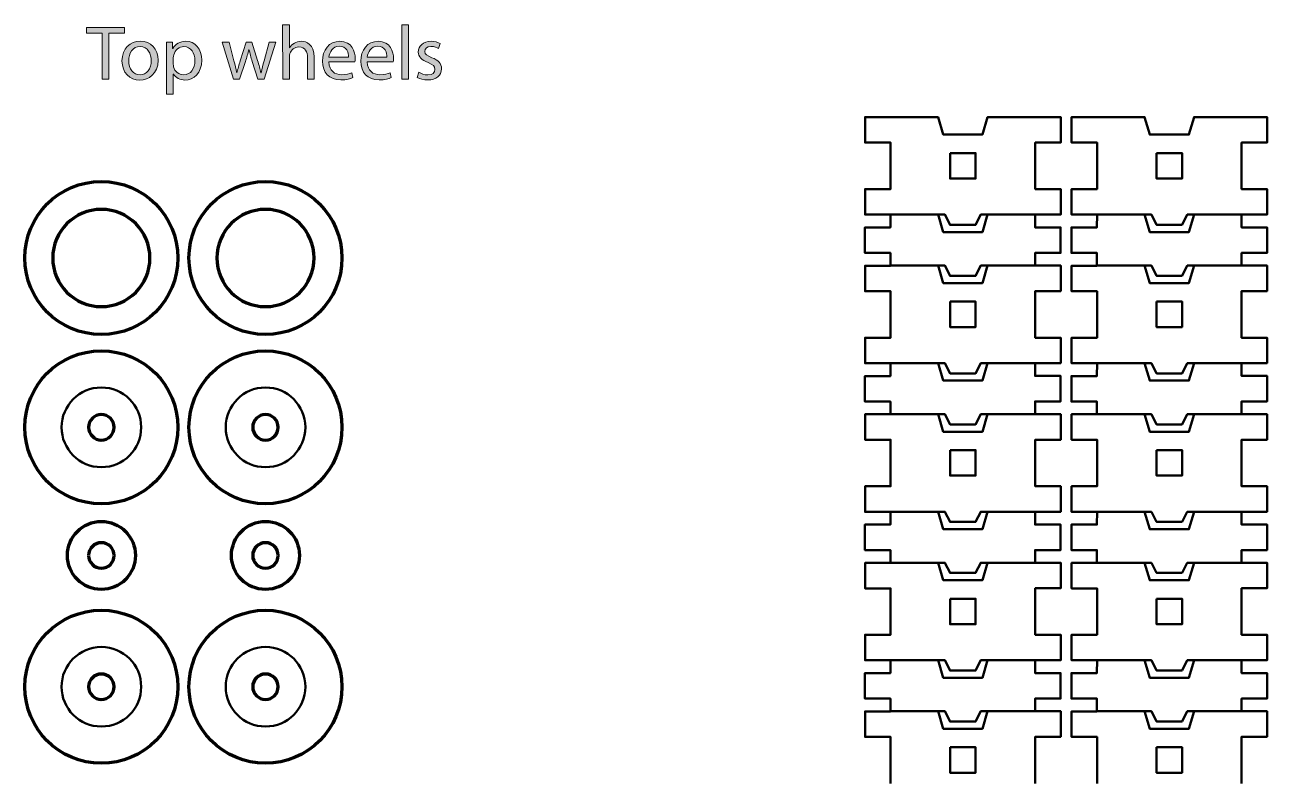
# Model space of a CAD drawing. Header units: inches. Extents: x 589 to 2016, y -1839 to -951.
# Drawn here: x 1006.2 to 1152.3, y -1459.8 to -1371.4 of the extents above; entities that cross this region are included whole.
import ezdxf

# ---------------------------------------------------------------- set-up
doc = ezdxf.new("R2010")
doc.units = ezdxf.units.IN
doc.header["$MEASUREMENT"] = 0
doc.layers.add('Layer 1', color=7, linetype='Continuous')

# ---------------------------------------------------------------- blocks, each defined once
blk = doc.blocks.new('block 79')
at = {"layer": 'Layer 1', "color": 98, "lineweight": 50, "true_color": 0x020302}
for points in [[(1125.04, -1382.27), (1119.45, -1382.27), (1118.85, -1384.32), (1114.24, -1384.32), (1113.63, -1382.27), (1108.04, -1382.27), (1105.04, -1382.27), (1105.04, -1385.27), (1108.04, -1385.27), (1108.04, -1390.74), (1105.04, -1390.74), (1105.04, -1393.74), (1108.04, -1393.74), (1108.03, -1395.25), (1105.03, -1395.25), (1105.03, -1398.25), (1108.03, -1398.25), (1108.03, -1399.75), (1105.04, -1399.75), (1105.04, -1402.75), (1108.04, -1402.75), (1108.04, -1408.22), (1105.04, -1408.22), (1105.04, -1411.22), (1108.04, -1411.22), (1108.03, -1412.73), (1105.03, -1412.73), (1105.03, -1415.73), (1108.03, -1415.73), (1108.03, -1417.23), (1105.04, -1417.23), (1105.04, -1420.23), (1108.04, -1420.23), (1108.04, -1425.7), (1105.04, -1425.7), (1105.04, -1428.71), (1108.04, -1428.71), (1108.03, -1430.21), (1105.03, -1430.21), (1105.03, -1433.21), (1108.03, -1433.21), (1108.03, -1434.71), (1105.04, -1434.71), (1105.04, -1437.71), (1108.04, -1437.71), (1108.04, -1443.18), (1105.04, -1443.18), (1105.04, -1446.18), (1108.04, -1446.18), (1108.03, -1447.69), (1105.03, -1447.69), (1105.03, -1450.69), (1108.03, -1450.69), (1108.03, -1452.19), (1105.04, -1452.19), (1105.04, -1455.19), (1108.04, -1455.19), (1108.04, -1460.66)], [(1125.05, -1460.66), (1125.05, -1455.18), (1128.05, -1455.18), (1128.05, -1452.18), (1125.04, -1452.18), (1125.04, -1450.68), (1128.04, -1450.68), (1128.04, -1447.68), (1125.04, -1447.68), (1125.04, -1446.18), (1128.05, -1446.18), (1128.05, -1443.18), (1125.05, -1443.18), (1125.05, -1437.7), (1128.05, -1437.7), (1128.05, -1434.7), (1125.04, -1434.7), (1125.04, -1433.2), (1128.04, -1433.2), (1128.04, -1430.2), (1125.04, -1430.2), (1125.04, -1428.7), (1128.05, -1428.7), (1128.05, -1425.7), (1125.05, -1425.7), (1125.05, -1420.22), (1128.05, -1420.22), (1128.05, -1417.22), (1125.04, -1417.22), (1125.04, -1415.72), (1128.04, -1415.72), (1128.04, -1412.72), (1125.04, -1412.72), (1125.04, -1411.22), (1128.05, -1411.21), (1128.05, -1408.22), (1125.05, -1408.22), (1125.05, -1402.74), (1128.05, -1402.74), (1128.05, -1399.74), (1125.04, -1399.74), (1125.04, -1398.24), (1128.04, -1398.24), (1128.04, -1395.24), (1125.04, -1395.24), (1125.04, -1393.74), (1128.05, -1393.74), (1128.05, -1390.74), (1125.05, -1390.74), (1125.05, -1385.26), (1128.05, -1385.26), (1128.05, -1385.27), (1128.05, -1385.27), (1128.05, -1382.26), (1125.04, -1382.27)], [(1115.04, -1386.49), (1118.04, -1386.49), (1118.04, -1389.49), (1115.04, -1389.49), (1115.04, -1386.49)], [(1108.04, -1393.74), (1113.63, -1393.74), (1114.24, -1395.8), (1118.85, -1395.8), (1119.45, -1393.74), (1125.04, -1393.74)], [(1113.63, -1393.74), (1114.44, -1393.74), (1115.04, -1394.94), (1118.04, -1394.94), (1118.65, -1393.74), (1119.45, -1393.74)], [(1108.04, -1399.74), (1113.63, -1399.74), (1114.24, -1401.8), (1118.85, -1401.8), (1119.45, -1399.74), (1125.04, -1399.74)], [(1113.63, -1399.74), (1114.44, -1399.74), (1115.04, -1400.94), (1118.04, -1400.94), (1118.65, -1399.74), (1119.45, -1399.74)], [(1115.04, -1403.97), (1118.04, -1403.97), (1118.04, -1406.97), (1115.04, -1406.97), (1115.04, -1403.97)], [(1108.04, -1411.22), (1113.63, -1411.22), (1114.24, -1413.27), (1118.85, -1413.27), (1119.45, -1411.22), (1125.04, -1411.22)], [(1113.63, -1411.22), (1114.44, -1411.22), (1115.04, -1412.42), (1118.04, -1412.42), (1118.65, -1411.22), (1119.45, -1411.22)], [(1108.04, -1417.22), (1113.63, -1417.22), (1114.24, -1419.28), (1118.85, -1419.28), (1119.45, -1417.22), (1125.04, -1417.22)], [(1113.63, -1417.22), (1114.44, -1417.22), (1115.04, -1418.42), (1118.04, -1418.42), (1118.65, -1417.22), (1119.45, -1417.22)], [(1115.04, -1421.45), (1118.04, -1421.45), (1118.04, -1424.45), (1115.04, -1424.45), (1115.04, -1421.45)], [(1108.04, -1428.7), (1113.63, -1428.7), (1114.24, -1430.75), (1118.85, -1430.75), (1119.45, -1428.7), (1125.04, -1428.7)], [(1113.63, -1428.7), (1114.44, -1428.7), (1115.04, -1429.9), (1118.04, -1429.9), (1118.65, -1428.7), (1119.45, -1428.7)], [(1108.04, -1434.7), (1113.63, -1434.7), (1114.24, -1436.75), (1118.85, -1436.75), (1119.45, -1434.7), (1125.04, -1434.7)], [(1113.63, -1434.7), (1114.44, -1434.7), (1115.04, -1435.9), (1118.04, -1435.9), (1118.65, -1434.7), (1119.45, -1434.7)], [(1115.04, -1438.93), (1118.04, -1438.93), (1118.04, -1441.93), (1115.04, -1441.93), (1115.04, -1438.93)], [(1108.04, -1446.18), (1113.63, -1446.18), (1114.24, -1448.23), (1118.85, -1448.23), (1119.45, -1446.18), (1125.04, -1446.18)], [(1113.63, -1446.18), (1114.44, -1446.18), (1115.04, -1447.38), (1118.04, -1447.38), (1118.65, -1446.18), (1119.45, -1446.18)], [(1108.04, -1452.18), (1113.63, -1452.18), (1114.24, -1454.23), (1118.85, -1454.23), (1119.45, -1452.18), (1125.04, -1452.18)], [(1113.63, -1452.18), (1114.44, -1452.18), (1115.04, -1453.38), (1118.04, -1453.38), (1118.65, -1452.18), (1119.45, -1452.18)], [(1115.04, -1456.41), (1118.04, -1456.41), (1118.04, -1459.41), (1115.04, -1459.41), (1115.04, -1456.41)]]:
    blk.add_lwpolyline(points, dxfattribs=at)
blk = doc.blocks.new('block 78')
at = {"layer": 'Layer 1'}
blk.add_blockref('block 79', (0, 0), dxfattribs=at)
blk = doc.blocks.new('block 81')
at = {"layer": 'Layer 1', "color": 98, "lineweight": 50, "true_color": 0x020302}
for points in [[(1149.33, -1382.27), (1143.74, -1382.27), (1143.14, -1384.32), (1138.53, -1384.32), (1137.92, -1382.27), (1132.33, -1382.27), (1129.33, -1382.27), (1129.33, -1385.27), (1132.33, -1385.27), (1132.33, -1390.74), (1129.33, -1390.74), (1129.33, -1393.74), (1132.33, -1393.74), (1132.32, -1395.25), (1129.32, -1395.25), (1129.32, -1398.25), (1132.32, -1398.25), (1132.32, -1399.75), (1129.33, -1399.75), (1129.33, -1402.75), (1132.33, -1402.75), (1132.33, -1408.22), (1129.33, -1408.22), (1129.33, -1411.22), (1132.33, -1411.22), (1132.32, -1412.73), (1129.32, -1412.73), (1129.32, -1415.73), (1132.32, -1415.73), (1132.32, -1417.23), (1129.33, -1417.23), (1129.33, -1420.23), (1132.33, -1420.23), (1132.33, -1425.7), (1129.33, -1425.7), (1129.33, -1428.71), (1132.33, -1428.71), (1132.32, -1430.21), (1129.32, -1430.21), (1129.32, -1433.21), (1132.32, -1433.21), (1132.32, -1434.71), (1129.33, -1434.71), (1129.33, -1437.71), (1132.33, -1437.71), (1132.33, -1443.18), (1129.33, -1443.18), (1129.33, -1446.18), (1132.33, -1446.18), (1132.32, -1447.69), (1129.32, -1447.69), (1129.32, -1450.69), (1132.32, -1450.69), (1132.32, -1452.19), (1129.33, -1452.19), (1129.33, -1455.19), (1132.33, -1455.19), (1132.33, -1460.66)], [(1149.34, -1460.66), (1149.34, -1455.18), (1152.34, -1455.18), (1152.34, -1452.18), (1149.33, -1452.18), (1149.34, -1450.68), (1152.33, -1450.68), (1152.33, -1447.68), (1149.33, -1447.68), (1149.33, -1446.18), (1152.34, -1446.18), (1152.34, -1443.18), (1149.34, -1443.18), (1149.34, -1437.7), (1152.34, -1437.7), (1152.34, -1434.7), (1149.33, -1434.7), (1149.34, -1433.2), (1152.33, -1433.2), (1152.33, -1430.2), (1149.33, -1430.2), (1149.33, -1428.7), (1152.34, -1428.7), (1152.34, -1425.7), (1149.34, -1425.7), (1149.34, -1420.22), (1152.34, -1420.22), (1152.34, -1417.22), (1149.33, -1417.22), (1149.34, -1415.72), (1152.33, -1415.72), (1152.33, -1412.72), (1149.33, -1412.72), (1149.33, -1411.22), (1152.34, -1411.21), (1152.34, -1408.22), (1149.34, -1408.22), (1149.34, -1402.74), (1152.34, -1402.74), (1152.34, -1399.74), (1149.33, -1399.74), (1149.34, -1398.24), (1152.33, -1398.24), (1152.33, -1395.24), (1149.33, -1395.24), (1149.33, -1393.74), (1152.34, -1393.74), (1152.34, -1390.74), (1149.34, -1390.74), (1149.34, -1385.26), (1152.34, -1385.26), (1152.34, -1385.27), (1152.34, -1385.27), (1152.34, -1382.26), (1149.33, -1382.27)], [(1139.34, -1386.49), (1142.34, -1386.49), (1142.34, -1389.49), (1139.34, -1389.49), (1139.34, -1386.49)], [(1132.33, -1393.74), (1137.93, -1393.74), (1138.53, -1395.8), (1143.14, -1395.8), (1143.74, -1393.74), (1149.33, -1393.74)], [(1137.93, -1393.74), (1138.73, -1393.74), (1139.34, -1394.94), (1142.34, -1394.94), (1142.94, -1393.74), (1143.74, -1393.74)], [(1132.33, -1399.74), (1137.93, -1399.74), (1138.53, -1401.8), (1143.14, -1401.8), (1143.74, -1399.74), (1149.33, -1399.74)], [(1137.93, -1399.74), (1138.73, -1399.74), (1139.34, -1400.94), (1142.34, -1400.94), (1142.94, -1399.74), (1143.74, -1399.74)], [(1139.34, -1403.97), (1142.34, -1403.97), (1142.34, -1406.97), (1139.34, -1406.97), (1139.34, -1403.97)], [(1132.33, -1411.22), (1137.93, -1411.22), (1138.53, -1413.27), (1143.14, -1413.27), (1143.74, -1411.22), (1149.33, -1411.22)], [(1137.93, -1411.22), (1138.73, -1411.22), (1139.34, -1412.42), (1142.34, -1412.42), (1142.94, -1411.22), (1143.74, -1411.22)], [(1132.33, -1417.22), (1137.93, -1417.22), (1138.53, -1419.28), (1143.14, -1419.28), (1143.74, -1417.22), (1149.33, -1417.22)], [(1137.93, -1417.22), (1138.73, -1417.22), (1139.34, -1418.42), (1142.34, -1418.42), (1142.94, -1417.22), (1143.74, -1417.22)], [(1139.34, -1421.45), (1142.34, -1421.45), (1142.34, -1424.45), (1139.34, -1424.45), (1139.34, -1421.45)], [(1132.33, -1428.7), (1137.93, -1428.7), (1138.53, -1430.75), (1143.14, -1430.75), (1143.74, -1428.7), (1149.33, -1428.7)], [(1137.93, -1428.7), (1138.73, -1428.7), (1139.34, -1429.9), (1142.34, -1429.9), (1142.94, -1428.7), (1143.74, -1428.7)], [(1132.33, -1434.7), (1137.93, -1434.7), (1138.53, -1436.75), (1143.14, -1436.75), (1143.74, -1434.7), (1149.33, -1434.7)], [(1137.93, -1434.7), (1138.73, -1434.7), (1139.34, -1435.9), (1142.34, -1435.9), (1142.94, -1434.7), (1143.74, -1434.7)], [(1139.34, -1438.93), (1142.34, -1438.93), (1142.34, -1441.93), (1139.34, -1441.93), (1139.34, -1438.93)], [(1132.33, -1446.18), (1137.93, -1446.18), (1138.53, -1448.23), (1143.14, -1448.23), (1143.74, -1446.18), (1149.33, -1446.18)], [(1137.93, -1446.18), (1138.73, -1446.18), (1139.34, -1447.38), (1142.34, -1447.38), (1142.94, -1446.18), (1143.74, -1446.18)], [(1132.33, -1452.18), (1137.93, -1452.18), (1138.53, -1454.23), (1143.14, -1454.23), (1143.74, -1452.18), (1149.33, -1452.18)], [(1137.93, -1452.18), (1138.73, -1452.18), (1139.34, -1453.38), (1142.34, -1453.38), (1142.94, -1452.18), (1143.74, -1452.18)], [(1139.34, -1456.41), (1142.34, -1456.41), (1142.34, -1459.41), (1139.34, -1459.41), (1139.34, -1456.41)]]:
    blk.add_lwpolyline(points, dxfattribs=at)
blk = doc.blocks.new('block 80')
at = {"layer": 'Layer 1'}
blk.add_blockref('block 81', (0, 0), dxfattribs=at)
blk = doc.blocks.new('block 119')
at = {"layer": 'Layer 1', "color": 18, "lineweight": 80, "true_color": 0x010101}
for points in [[(1015.2, -1409.76), (1010.23, -1409.76), (1006.2, -1413.79), (1006.2, -1418.76), (1006.2, -1423.74), (1010.23, -1427.76), (1015.2, -1427.76), (1020.17, -1427.76), (1024.2, -1423.74), (1024.2, -1418.76), (1024.2, -1413.79), (1020.17, -1409.76), (1015.2, -1409.76)], [(1015.2, -1420.26), (1014.38, -1420.26), (1013.7, -1419.59), (1013.7, -1418.76), (1013.7, -1417.93), (1014.38, -1417.26), (1015.2, -1417.26), (1016.03, -1417.26), (1016.7, -1417.93), (1016.7, -1418.76), (1016.7, -1419.59), (1016.03, -1420.26), (1015.2, -1420.26)]]:
    blk.add_open_spline(points, degree=3, knots=[0, 0, 0, 0, 1, 1, 1, 2, 2, 2, 3, 3, 3, 4, 4, 4, 4], dxfattribs=at)
at = {"layer": 'Layer 1', "color": 240, "lineweight": 50, "true_color": 0xec2227}
blk.add_open_spline([(1015.2, -1414.08), (1017.79, -1414.08), (1019.89, -1416.18), (1019.89, -1418.76), (1019.89, -1421.35), (1017.79, -1423.45), (1015.2, -1423.45), (1012.62, -1423.45), (1010.52, -1421.35), (1010.52, -1418.76), (1010.52, -1416.18), (1012.62, -1414.08), (1015.2, -1414.08)], degree=3, knots=[0, 0, 0, 0, 1, 1, 1, 2, 2, 2, 3, 3, 3, 4, 4, 4, 4], dxfattribs=at)
blk = doc.blocks.new('block 120')
at = {"layer": 'Layer 1', "color": 18, "lineweight": 80, "true_color": 0x010101}
for points in [[(1015.2, -1458.29), (1020.18, -1458.29), (1024.2, -1454.26), (1024.2, -1449.29), (1024.2, -1444.32), (1020.18, -1440.29), (1015.2, -1440.29), (1010.23, -1440.29), (1006.2, -1444.32), (1006.2, -1449.29), (1006.2, -1454.26), (1010.23, -1458.29), (1015.2, -1458.29)], [(1015.2, -1447.79), (1016.03, -1447.79), (1016.7, -1448.46), (1016.7, -1449.29), (1016.7, -1450.11), (1016.03, -1450.79), (1015.2, -1450.79), (1014.38, -1450.79), (1013.7, -1450.11), (1013.7, -1449.29), (1013.7, -1448.46), (1014.38, -1447.79), (1015.2, -1447.79)]]:
    blk.add_open_spline(points, degree=3, knots=[0, 0, 0, 0, 1, 1, 1, 2, 2, 2, 3, 3, 3, 4, 4, 4, 4], dxfattribs=at)
at = {"layer": 'Layer 1', "color": 240, "lineweight": 50, "true_color": 0xec2227}
blk.add_open_spline([(1015.2, -1444.6), (1017.79, -1444.6), (1019.89, -1446.7), (1019.89, -1449.29), (1019.89, -1451.87), (1017.79, -1453.97), (1015.2, -1453.97), (1012.62, -1453.97), (1010.52, -1451.87), (1010.52, -1449.29), (1010.52, -1446.7), (1012.62, -1444.6), (1015.2, -1444.6)], degree=3, knots=[0, 0, 0, 0, 1, 1, 1, 2, 2, 2, 3, 3, 3, 4, 4, 4, 4], dxfattribs=at)
blk = doc.blocks.new('block 121')
at = {"layer": 'Layer 1', "color": 18, "lineweight": 80, "true_color": 0x010101}
for points in [[(1034.51, -1409.76), (1029.54, -1409.76), (1025.51, -1413.79), (1025.51, -1418.76), (1025.51, -1423.74), (1029.54, -1427.76), (1034.51, -1427.76), (1039.48, -1427.76), (1043.51, -1423.74), (1043.51, -1418.76), (1043.51, -1413.79), (1039.48, -1409.76), (1034.51, -1409.76)], [(1034.51, -1420.26), (1033.68, -1420.26), (1033.01, -1419.59), (1033.01, -1418.76), (1033.01, -1417.93), (1033.68, -1417.26), (1034.51, -1417.26), (1035.34, -1417.26), (1036.01, -1417.93), (1036.01, -1418.76), (1036.01, -1419.59), (1035.34, -1420.26), (1034.51, -1420.26)]]:
    blk.add_open_spline(points, degree=3, knots=[0, 0, 0, 0, 1, 1, 1, 2, 2, 2, 3, 3, 3, 4, 4, 4, 4], dxfattribs=at)
at = {"layer": 'Layer 1', "color": 240, "lineweight": 50, "true_color": 0xec2227}
blk.add_open_spline([(1034.51, -1414.08), (1037.1, -1414.08), (1039.2, -1416.18), (1039.2, -1418.76), (1039.2, -1421.35), (1037.1, -1423.45), (1034.51, -1423.45), (1031.93, -1423.45), (1029.83, -1421.35), (1029.83, -1418.76), (1029.83, -1416.18), (1031.93, -1414.08), (1034.51, -1414.08)], degree=3, knots=[0, 0, 0, 0, 1, 1, 1, 2, 2, 2, 3, 3, 3, 4, 4, 4, 4], dxfattribs=at)
blk = doc.blocks.new('block 122')
at = {"layer": 'Layer 1', "color": 18, "lineweight": 80, "true_color": 0x010101}
for points in [[(1034.51, -1458.29), (1039.48, -1458.29), (1043.51, -1454.26), (1043.51, -1449.29), (1043.51, -1444.32), (1039.48, -1440.29), (1034.51, -1440.29), (1029.54, -1440.29), (1025.51, -1444.32), (1025.51, -1449.29), (1025.51, -1454.26), (1029.54, -1458.29), (1034.51, -1458.29)], [(1034.51, -1447.79), (1035.34, -1447.79), (1036.01, -1448.46), (1036.01, -1449.29), (1036.01, -1450.11), (1035.34, -1450.79), (1034.51, -1450.79), (1033.68, -1450.79), (1033.01, -1450.11), (1033.01, -1449.29), (1033.01, -1448.46), (1033.69, -1447.79), (1034.51, -1447.79)]]:
    blk.add_open_spline(points, degree=3, knots=[0, 0, 0, 0, 1, 1, 1, 2, 2, 2, 3, 3, 3, 4, 4, 4, 4], dxfattribs=at)
at = {"layer": 'Layer 1', "color": 240, "lineweight": 50, "true_color": 0xec2227}
blk.add_open_spline([(1034.51, -1444.6), (1037.1, -1444.6), (1039.2, -1446.7), (1039.2, -1449.29), (1039.2, -1451.87), (1037.1, -1453.97), (1034.51, -1453.97), (1031.93, -1453.97), (1029.83, -1451.87), (1029.83, -1449.29), (1029.83, -1446.7), (1031.93, -1444.6), (1034.51, -1444.6)], degree=3, knots=[0, 0, 0, 0, 1, 1, 1, 2, 2, 2, 3, 3, 3, 4, 4, 4, 4], dxfattribs=at)
blk = doc.blocks.new('block 270')
at = {"layer": 'Layer 1', "true_color": 0x010101}
h = blk.add_hatch(color=18, dxfattribs=at)
h.dxf.hatch_style = 2
h.paths.add_polyline_path([(1015.29, -1372.4), (1013.44, -1372.4), (1013.44, -1371.73), (1017.93, -1371.73), (1017.93, -1372.4), (1016.08, -1372.4), (1016.08, -1377.8), (1015.29, -1377.8)])
h = blk.add_hatch(color=18, dxfattribs=at)
h.dxf.hatch_style = 2
edge = h.paths.add_edge_path()
edge.add_spline(control_points=[(1036.53, -1371.41), (1036.53, -1371.41), (1037.33, -1371.41), (1037.33, -1371.41), (1037.33, -1371.41), (1037.33, -1374.12), (1037.33, -1374.12), (1037.33, -1374.12), (1037.35, -1374.12), (1037.35, -1374.12), (1037.47, -1373.9), (1037.67, -1373.7), (1037.91, -1373.57), (1038.14, -1373.43), (1038.42, -1373.34), (1038.72, -1373.34), (1039.31, -1373.34), (1040.24, -1373.7), (1040.24, -1375.2), (1040.24, -1375.2), (1040.24, -1377.8), (1040.24, -1377.8), (1040.24, -1377.8), (1039.45, -1377.8), (1039.45, -1377.8), (1039.45, -1377.8), (1039.45, -1375.29), (1039.45, -1375.29), (1039.45, -1374.59), (1039.19, -1374), (1038.44, -1374), (1037.93, -1374), (1037.52, -1374.36), (1037.38, -1374.79), (1037.34, -1374.9), (1037.33, -1375.01), (1037.33, -1375.17), (1037.33, -1375.17), (1037.33, -1377.79), (1037.33, -1377.79), (1037.33, -1377.79), (1036.54, -1377.79), (1036.54, -1377.79), (1036.54, -1377.79), (1036.53, -1371.41), (1036.53, -1371.41), (1036.53, -1371.41), (1036.53, -1371.41), (1036.53, -1371.41)], knot_values=[0, 0, 0, 0, 1, 1, 1, 2, 2, 2, 3, 3, 3, 4, 4, 4, 5, 5, 5, 6, 6, 6, 7, 7, 7, 8, 8, 8, 9, 9, 9, 10, 10, 10, 11, 11, 11, 12, 12, 12, 13, 13, 13, 14, 14, 14, 15, 15, 15, 16, 16, 16, 16], degree=3, periodic=1)
h = blk.add_hatch(color=18, dxfattribs=at)
h.dxf.hatch_style = 2
h.paths.add_polyline_path([(1050.55, -1371.41), (1051.34, -1371.41), (1051.34, -1377.8), (1050.55, -1377.8)])
h = blk.add_hatch(color=18, dxfattribs=at)
h.dxf.hatch_style = 2
edge = h.paths.add_edge_path()
edge.add_spline(control_points=[(1021.88, -1375.58), (1021.88, -1377.19), (1020.77, -1377.9), (1019.71, -1377.9), (1018.54, -1377.9), (1017.63, -1377.03), (1017.63, -1375.65), (1017.63, -1374.2), (1018.58, -1373.34), (1019.79, -1373.34), (1021.04, -1373.34), (1021.88, -1374.25), (1021.88, -1375.58)], knot_values=[0, 0, 0, 0, 1, 1, 1, 2, 2, 2, 3, 3, 3, 4, 4, 4, 4], degree=3, periodic=1)
edge = h.paths.add_edge_path()
edge.add_spline(control_points=[(1018.43, -1375.63), (1018.43, -1376.58), (1018.98, -1377.3), (1019.75, -1377.3), (1020.51, -1377.3), (1021.07, -1376.59), (1021.07, -1375.61), (1021.07, -1374.87), (1020.7, -1373.94), (1019.77, -1373.94), (1018.83, -1373.94), (1018.43, -1374.8), (1018.43, -1375.63)], knot_values=[0, 0, 0, 0, 1, 1, 1, 2, 2, 2, 3, 3, 3, 4, 4, 4, 4], degree=3, periodic=1)
h = blk.add_hatch(color=18, dxfattribs=at)
h.dxf.hatch_style = 2
edge = h.paths.add_edge_path()
edge.add_spline(control_points=[(1022.88, -1374.86), (1022.88, -1374.3), (1022.86, -1373.85), (1022.85, -1373.44), (1022.85, -1373.44), (1023.56, -1373.44), (1023.56, -1373.44), (1023.56, -1373.44), (1023.59, -1374.19), (1023.59, -1374.19), (1023.59, -1374.19), (1023.61, -1374.19), (1023.61, -1374.19), (1023.94, -1373.66), (1024.45, -1373.34), (1025.16, -1373.34), (1026.21, -1373.34), (1027.01, -1374.23), (1027.01, -1375.56), (1027.01, -1377.12), (1026.05, -1377.9), (1025.03, -1377.9), (1024.45, -1377.9), (1023.95, -1377.64), (1023.68, -1377.21), (1023.68, -1377.21), (1023.67, -1377.21), (1023.67, -1377.21), (1023.67, -1377.21), (1023.67, -1379.58), (1023.67, -1379.58), (1023.67, -1379.58), (1022.88, -1379.58), (1022.88, -1379.58), (1022.88, -1379.58), (1022.88, -1374.86), (1022.88, -1374.86), (1022.88, -1374.86), (1022.88, -1374.86), (1022.88, -1374.86)], knot_values=[0, 0, 0, 0, 1, 1, 1, 2, 2, 2, 3, 3, 3, 4, 4, 4, 5, 5, 5, 6, 6, 6, 7, 7, 7, 8, 8, 8, 9, 9, 9, 10, 10, 10, 11, 11, 11, 12, 12, 12, 13, 13, 13, 13], degree=3, periodic=1)
edge = h.paths.add_edge_path()
edge.add_spline(control_points=[(1023.66, -1376.02), (1023.66, -1376.14), (1023.68, -1376.25), (1023.7, -1376.35), (1023.84, -1376.9), (1024.32, -1377.27), (1024.89, -1377.27), (1025.73, -1377.27), (1026.21, -1376.59), (1026.21, -1375.59), (1026.21, -1374.72), (1025.75, -1373.97), (1024.92, -1373.97), (1024.38, -1373.97), (1023.87, -1374.36), (1023.72, -1374.95), (1023.69, -1375.05), (1023.66, -1375.17), (1023.66, -1375.28), (1023.66, -1375.28), (1023.66, -1376.02), (1023.66, -1376.02), (1023.66, -1376.02), (1023.66, -1376.02), (1023.66, -1376.02)], knot_values=[0, 0, 0, 0, 1, 1, 1, 2, 2, 2, 3, 3, 3, 4, 4, 4, 5, 5, 5, 6, 6, 6, 7, 7, 7, 8, 8, 8, 8], degree=3, periodic=1)
h = blk.add_hatch(color=18, dxfattribs=at)
h.dxf.hatch_style = 2
edge = h.paths.add_edge_path()
edge.add_spline(control_points=[(1030.22, -1373.44), (1030.22, -1373.44), (1030.8, -1375.65), (1030.8, -1375.65), (1030.93, -1376.14), (1031.04, -1376.59), (1031.13, -1377.04), (1031.13, -1377.04), (1031.15, -1377.04), (1031.15, -1377.04), (1031.25, -1376.6), (1031.4, -1376.13), (1031.54, -1375.66), (1031.54, -1375.66), (1032.25, -1373.44), (1032.25, -1373.44), (1032.25, -1373.44), (1032.92, -1373.44), (1032.92, -1373.44), (1032.92, -1373.44), (1033.59, -1375.62), (1033.59, -1375.62), (1033.75, -1376.14), (1033.88, -1376.6), (1033.98, -1377.04), (1033.98, -1377.04), (1034.01, -1377.04), (1034.01, -1377.04), (1034.08, -1376.6), (1034.2, -1376.14), (1034.34, -1375.63), (1034.34, -1375.63), (1034.96, -1373.44), (1034.96, -1373.44), (1034.96, -1373.44), (1035.74, -1373.44), (1035.74, -1373.44), (1035.74, -1373.44), (1034.34, -1377.8), (1034.34, -1377.8), (1034.34, -1377.8), (1033.62, -1377.8), (1033.62, -1377.8), (1033.62, -1377.8), (1032.95, -1375.72), (1032.95, -1375.72), (1032.8, -1375.23), (1032.68, -1374.8), (1032.57, -1374.29), (1032.57, -1374.29), (1032.55, -1374.29), (1032.55, -1374.29), (1032.44, -1374.81), (1032.31, -1375.26), (1032.15, -1375.73), (1032.15, -1375.73), (1031.45, -1377.8), (1031.45, -1377.8), (1031.45, -1377.8), (1030.73, -1377.8), (1030.73, -1377.8), (1030.73, -1377.8), (1029.42, -1373.44), (1029.42, -1373.44), (1029.42, -1373.44), (1030.22, -1373.44), (1030.22, -1373.44), (1030.22, -1373.44), (1030.22, -1373.44), (1030.22, -1373.44)], knot_values=[0, 0, 0, 0, 1, 1, 1, 2, 2, 2, 3, 3, 3, 4, 4, 4, 5, 5, 5, 6, 6, 6, 7, 7, 7, 8, 8, 8, 9, 9, 9, 10, 10, 10, 11, 11, 11, 12, 12, 12, 13, 13, 13, 14, 14, 14, 15, 15, 15, 16, 16, 16, 17, 17, 17, 18, 18, 18, 19, 19, 19, 20, 20, 20, 21, 21, 21, 22, 22, 22, 23, 23, 23, 23], degree=3, periodic=1)
h = blk.add_hatch(color=18, dxfattribs=at)
h.dxf.hatch_style = 2
edge = h.paths.add_edge_path()
edge.add_spline(control_points=[(1041.97, -1375.76), (1041.99, -1376.83), (1042.67, -1377.27), (1043.46, -1377.27), (1044.03, -1377.27), (1044.37, -1377.18), (1044.67, -1377.05), (1044.67, -1377.05), (1044.8, -1377.62), (1044.8, -1377.62), (1044.53, -1377.74), (1044.05, -1377.89), (1043.36, -1377.89), (1042.01, -1377.89), (1041.21, -1377), (1041.21, -1375.69), (1041.21, -1374.38), (1041.99, -1373.34), (1043.26, -1373.34), (1044.68, -1373.34), (1045.06, -1374.59), (1045.06, -1375.39), (1045.06, -1375.55), (1045.04, -1375.68), (1045.03, -1375.76), (1045.03, -1375.76), (1041.97, -1375.76), (1041.97, -1375.76), (1041.97, -1375.76), (1041.97, -1375.76), (1041.97, -1375.76)], knot_values=[0, 0, 0, 0, 1, 1, 1, 2, 2, 2, 3, 3, 3, 4, 4, 4, 5, 5, 5, 6, 6, 6, 7, 7, 7, 8, 8, 8, 9, 9, 9, 10, 10, 10, 10], degree=3, periodic=1)
edge = h.paths.add_edge_path()
edge.add_spline(control_points=[(1044.29, -1375.2), (1044.3, -1374.69), (1044.08, -1373.91), (1043.2, -1373.91), (1042.39, -1373.91), (1042.04, -1374.65), (1041.98, -1375.2), (1041.98, -1375.2), (1044.29, -1375.2), (1044.29, -1375.2)], knot_values=[0, 0, 0, 0, 1, 1, 1, 2, 2, 2, 3, 3, 3, 3], degree=3, periodic=1)
h = blk.add_hatch(color=18, dxfattribs=at)
h.dxf.hatch_style = 2
edge = h.paths.add_edge_path()
edge.add_spline(control_points=[(1046.48, -1375.76), (1046.5, -1376.83), (1047.18, -1377.27), (1047.97, -1377.27), (1048.54, -1377.27), (1048.88, -1377.18), (1049.18, -1377.05), (1049.18, -1377.05), (1049.31, -1377.62), (1049.31, -1377.62), (1049.04, -1377.74), (1048.56, -1377.89), (1047.87, -1377.89), (1046.52, -1377.89), (1045.72, -1377), (1045.72, -1375.69), (1045.72, -1374.38), (1046.5, -1373.34), (1047.77, -1373.34), (1049.19, -1373.34), (1049.57, -1374.59), (1049.57, -1375.39), (1049.57, -1375.55), (1049.55, -1375.68), (1049.54, -1375.76), (1049.54, -1375.76), (1046.48, -1375.76), (1046.48, -1375.76), (1046.48, -1375.76), (1046.48, -1375.76), (1046.48, -1375.76)], knot_values=[0, 0, 0, 0, 1, 1, 1, 2, 2, 2, 3, 3, 3, 4, 4, 4, 5, 5, 5, 6, 6, 6, 7, 7, 7, 8, 8, 8, 9, 9, 9, 10, 10, 10, 10], degree=3, periodic=1)
edge = h.paths.add_edge_path()
edge.add_spline(control_points=[(1048.8, -1375.2), (1048.81, -1374.69), (1048.59, -1373.91), (1047.7, -1373.91), (1046.9, -1373.91), (1046.55, -1374.65), (1046.49, -1375.2), (1046.49, -1375.2), (1048.8, -1375.2), (1048.8, -1375.2)], knot_values=[0, 0, 0, 0, 1, 1, 1, 2, 2, 2, 3, 3, 3, 3], degree=3, periodic=1)
h = blk.add_hatch(color=18, dxfattribs=at)
h.dxf.hatch_style = 2
edge = h.paths.add_edge_path()
edge.add_spline(control_points=[(1052.56, -1376.99), (1052.8, -1377.14), (1053.21, -1377.3), (1053.61, -1377.3), (1054.18, -1377.3), (1054.45, -1377.02), (1054.45, -1376.65), (1054.45, -1376.28), (1054.23, -1376.07), (1053.64, -1375.85), (1052.86, -1375.57), (1052.49, -1375.14), (1052.49, -1374.62), (1052.49, -1373.92), (1053.06, -1373.34), (1053.99, -1373.34), (1054.43, -1373.34), (1054.82, -1373.47), (1055.06, -1373.61), (1055.06, -1373.61), (1054.87, -1374.19), (1054.87, -1374.19), (1054.69, -1374.08), (1054.38, -1373.94), (1053.97, -1373.94), (1053.51, -1373.94), (1053.25, -1374.21), (1053.25, -1374.53), (1053.25, -1374.89), (1053.51, -1375.05), (1054.08, -1375.27), (1054.83, -1375.56), (1055.22, -1375.94), (1055.22, -1376.59), (1055.22, -1377.35), (1054.62, -1377.89), (1053.59, -1377.89), (1053.11, -1377.89), (1052.67, -1377.77), (1052.36, -1377.59), (1052.36, -1377.59), (1052.56, -1376.99), (1052.56, -1376.99)], knot_values=[0, 0, 0, 0, 1, 1, 1, 2, 2, 2, 3, 3, 3, 4, 4, 4, 5, 5, 5, 6, 6, 6, 7, 7, 7, 8, 8, 8, 9, 9, 9, 10, 10, 10, 11, 11, 11, 12, 12, 12, 13, 13, 13, 14, 14, 14, 14], degree=3, periodic=1)
at = {"layer": 'Layer 1', "lineweight": 0}
for points in [[(1015.29, -1372.4), (1013.44, -1372.4), (1013.44, -1371.73), (1017.93, -1371.73), (1017.93, -1372.4), (1016.08, -1372.4), (1016.08, -1377.8), (1015.29, -1377.8), (1015.29, -1372.4), (1015.29, -1372.4)], [(1050.55, -1371.41), (1051.34, -1371.41), (1051.34, -1377.8), (1050.55, -1377.8), (1050.55, -1371.41)]]:
    blk.add_lwpolyline(points, dxfattribs=at)
for points, knots in [([(1036.53, -1371.41), (1036.53, -1371.41), (1037.33, -1371.41), (1037.33, -1371.41), (1037.33, -1371.41), (1037.33, -1374.12), (1037.33, -1374.12), (1037.33, -1374.12), (1037.35, -1374.12), (1037.35, -1374.12), (1037.47, -1373.9), (1037.67, -1373.7), (1037.91, -1373.57), (1038.14, -1373.43), (1038.42, -1373.34), (1038.72, -1373.34), (1039.31, -1373.34), (1040.24, -1373.7), (1040.24, -1375.2), (1040.24, -1375.2), (1040.24, -1377.8), (1040.24, -1377.8), (1040.24, -1377.8), (1039.45, -1377.8), (1039.45, -1377.8), (1039.45, -1377.8), (1039.45, -1375.29), (1039.45, -1375.29), (1039.45, -1374.59), (1039.19, -1374), (1038.44, -1374), (1037.93, -1374), (1037.52, -1374.36), (1037.38, -1374.79), (1037.34, -1374.9), (1037.33, -1375.01), (1037.33, -1375.17), (1037.33, -1375.17), (1037.33, -1377.79), (1037.33, -1377.79), (1037.33, -1377.79), (1036.54, -1377.79), (1036.54, -1377.79), (1036.54, -1377.79), (1036.53, -1371.41), (1036.53, -1371.41), (1036.53, -1371.41), (1036.53, -1371.41), (1036.53, -1371.41)], [0, 0, 0, 0, 1, 1, 1, 2, 2, 2, 3, 3, 3, 4, 4, 4, 5, 5, 5, 6, 6, 6, 7, 7, 7, 8, 8, 8, 9, 9, 9, 10, 10, 10, 11, 11, 11, 12, 12, 12, 13, 13, 13, 14, 14, 14, 15, 15, 15, 16, 16, 16, 16]), ([(1021.88, -1375.58), (1021.88, -1377.19), (1020.77, -1377.9), (1019.71, -1377.9), (1018.54, -1377.9), (1017.63, -1377.03), (1017.63, -1375.65), (1017.63, -1374.2), (1018.58, -1373.34), (1019.79, -1373.34), (1021.04, -1373.34), (1021.88, -1374.25), (1021.88, -1375.58)], [0, 0, 0, 0, 1, 1, 1, 2, 2, 2, 3, 3, 3, 4, 4, 4, 4]), ([(1022.88, -1374.86), (1022.88, -1374.3), (1022.86, -1373.85), (1022.85, -1373.44), (1022.85, -1373.44), (1023.56, -1373.44), (1023.56, -1373.44), (1023.56, -1373.44), (1023.59, -1374.19), (1023.59, -1374.19), (1023.59, -1374.19), (1023.61, -1374.19), (1023.61, -1374.19), (1023.94, -1373.66), (1024.45, -1373.34), (1025.16, -1373.34), (1026.21, -1373.34), (1027.01, -1374.23), (1027.01, -1375.56), (1027.01, -1377.12), (1026.05, -1377.9), (1025.03, -1377.9), (1024.45, -1377.9), (1023.95, -1377.64), (1023.68, -1377.21), (1023.68, -1377.21), (1023.67, -1377.21), (1023.67, -1377.21), (1023.67, -1377.21), (1023.67, -1379.58), (1023.67, -1379.58), (1023.67, -1379.58), (1022.88, -1379.58), (1022.88, -1379.58), (1022.88, -1379.58), (1022.88, -1374.86), (1022.88, -1374.86), (1022.88, -1374.86), (1022.88, -1374.86), (1022.88, -1374.86)], [0, 0, 0, 0, 1, 1, 1, 2, 2, 2, 3, 3, 3, 4, 4, 4, 5, 5, 5, 6, 6, 6, 7, 7, 7, 8, 8, 8, 9, 9, 9, 10, 10, 10, 11, 11, 11, 12, 12, 12, 13, 13, 13, 13]), ([(1030.22, -1373.44), (1030.22, -1373.44), (1030.8, -1375.65), (1030.8, -1375.65), (1030.93, -1376.14), (1031.04, -1376.59), (1031.13, -1377.04), (1031.13, -1377.04), (1031.15, -1377.04), (1031.15, -1377.04), (1031.25, -1376.6), (1031.4, -1376.13), (1031.54, -1375.66), (1031.54, -1375.66), (1032.25, -1373.44), (1032.25, -1373.44), (1032.25, -1373.44), (1032.92, -1373.44), (1032.92, -1373.44), (1032.92, -1373.44), (1033.59, -1375.62), (1033.59, -1375.62), (1033.75, -1376.14), (1033.88, -1376.6), (1033.98, -1377.04), (1033.98, -1377.04), (1034.01, -1377.04), (1034.01, -1377.04), (1034.08, -1376.6), (1034.2, -1376.14), (1034.34, -1375.63), (1034.34, -1375.63), (1034.96, -1373.44), (1034.96, -1373.44), (1034.96, -1373.44), (1035.74, -1373.44), (1035.74, -1373.44), (1035.74, -1373.44), (1034.34, -1377.8), (1034.34, -1377.8), (1034.34, -1377.8), (1033.62, -1377.8), (1033.62, -1377.8), (1033.62, -1377.8), (1032.95, -1375.72), (1032.95, -1375.72), (1032.8, -1375.23), (1032.68, -1374.8), (1032.57, -1374.29), (1032.57, -1374.29), (1032.55, -1374.29), (1032.55, -1374.29), (1032.44, -1374.81), (1032.31, -1375.26), (1032.15, -1375.73), (1032.15, -1375.73), (1031.45, -1377.8), (1031.45, -1377.8), (1031.45, -1377.8), (1030.73, -1377.8), (1030.73, -1377.8), (1030.73, -1377.8), (1029.42, -1373.44), (1029.42, -1373.44), (1029.42, -1373.44), (1030.22, -1373.44), (1030.22, -1373.44), (1030.22, -1373.44), (1030.22, -1373.44), (1030.22, -1373.44)], [0, 0, 0, 0, 1, 1, 1, 2, 2, 2, 3, 3, 3, 4, 4, 4, 5, 5, 5, 6, 6, 6, 7, 7, 7, 8, 8, 8, 9, 9, 9, 10, 10, 10, 11, 11, 11, 12, 12, 12, 13, 13, 13, 14, 14, 14, 15, 15, 15, 16, 16, 16, 17, 17, 17, 18, 18, 18, 19, 19, 19, 20, 20, 20, 21, 21, 21, 22, 22, 22, 23, 23, 23, 23]), ([(1041.97, -1375.76), (1041.99, -1376.83), (1042.67, -1377.27), (1043.46, -1377.27), (1044.03, -1377.27), (1044.37, -1377.18), (1044.67, -1377.05), (1044.67, -1377.05), (1044.8, -1377.62), (1044.8, -1377.62), (1044.53, -1377.74), (1044.05, -1377.89), (1043.36, -1377.89), (1042.01, -1377.89), (1041.21, -1377), (1041.21, -1375.69), (1041.21, -1374.38), (1041.99, -1373.34), (1043.26, -1373.34), (1044.68, -1373.34), (1045.06, -1374.59), (1045.06, -1375.39), (1045.06, -1375.55), (1045.04, -1375.68), (1045.03, -1375.76), (1045.03, -1375.76), (1041.97, -1375.76), (1041.97, -1375.76), (1041.97, -1375.76), (1041.97, -1375.76), (1041.97, -1375.76)], [0, 0, 0, 0, 1, 1, 1, 2, 2, 2, 3, 3, 3, 4, 4, 4, 5, 5, 5, 6, 6, 6, 7, 7, 7, 8, 8, 8, 9, 9, 9, 10, 10, 10, 10]), ([(1046.48, -1375.76), (1046.5, -1376.83), (1047.18, -1377.27), (1047.97, -1377.27), (1048.54, -1377.27), (1048.88, -1377.18), (1049.18, -1377.05), (1049.18, -1377.05), (1049.31, -1377.62), (1049.31, -1377.62), (1049.04, -1377.74), (1048.56, -1377.89), (1047.87, -1377.89), (1046.52, -1377.89), (1045.72, -1377), (1045.72, -1375.69), (1045.72, -1374.38), (1046.5, -1373.34), (1047.77, -1373.34), (1049.19, -1373.34), (1049.57, -1374.59), (1049.57, -1375.39), (1049.57, -1375.55), (1049.55, -1375.68), (1049.54, -1375.76), (1049.54, -1375.76), (1046.48, -1375.76), (1046.48, -1375.76), (1046.48, -1375.76), (1046.48, -1375.76), (1046.48, -1375.76)], [0, 0, 0, 0, 1, 1, 1, 2, 2, 2, 3, 3, 3, 4, 4, 4, 5, 5, 5, 6, 6, 6, 7, 7, 7, 8, 8, 8, 9, 9, 9, 10, 10, 10, 10]), ([(1052.56, -1376.99), (1052.8, -1377.14), (1053.21, -1377.3), (1053.61, -1377.3), (1054.18, -1377.3), (1054.45, -1377.02), (1054.45, -1376.65), (1054.45, -1376.28), (1054.23, -1376.07), (1053.64, -1375.85), (1052.86, -1375.57), (1052.49, -1375.14), (1052.49, -1374.62), (1052.49, -1373.92), (1053.06, -1373.34), (1053.99, -1373.34), (1054.43, -1373.34), (1054.82, -1373.47), (1055.06, -1373.61), (1055.06, -1373.61), (1054.87, -1374.19), (1054.87, -1374.19), (1054.69, -1374.08), (1054.38, -1373.94), (1053.97, -1373.94), (1053.51, -1373.94), (1053.25, -1374.21), (1053.25, -1374.53), (1053.25, -1374.89), (1053.51, -1375.05), (1054.08, -1375.27), (1054.83, -1375.56), (1055.22, -1375.94), (1055.22, -1376.59), (1055.22, -1377.35), (1054.62, -1377.89), (1053.59, -1377.89), (1053.11, -1377.89), (1052.67, -1377.77), (1052.36, -1377.59), (1052.36, -1377.59), (1052.56, -1376.99), (1052.56, -1376.99)], [0, 0, 0, 0, 1, 1, 1, 2, 2, 2, 3, 3, 3, 4, 4, 4, 5, 5, 5, 6, 6, 6, 7, 7, 7, 8, 8, 8, 9, 9, 9, 10, 10, 10, 11, 11, 11, 12, 12, 12, 13, 13, 13, 14, 14, 14, 14]), ([(1018.43, -1375.63), (1018.43, -1376.58), (1018.98, -1377.3), (1019.75, -1377.3), (1020.51, -1377.3), (1021.07, -1376.59), (1021.07, -1375.61), (1021.07, -1374.87), (1020.7, -1373.94), (1019.77, -1373.94), (1018.83, -1373.94), (1018.43, -1374.8), (1018.43, -1375.63)], [0, 0, 0, 0, 1, 1, 1, 2, 2, 2, 3, 3, 3, 4, 4, 4, 4]), ([(1023.66, -1376.02), (1023.66, -1376.14), (1023.68, -1376.25), (1023.7, -1376.35), (1023.84, -1376.9), (1024.32, -1377.27), (1024.89, -1377.27), (1025.73, -1377.27), (1026.21, -1376.59), (1026.21, -1375.59), (1026.21, -1374.72), (1025.75, -1373.97), (1024.92, -1373.97), (1024.38, -1373.97), (1023.87, -1374.36), (1023.72, -1374.95), (1023.69, -1375.05), (1023.66, -1375.17), (1023.66, -1375.28), (1023.66, -1375.28), (1023.66, -1376.02), (1023.66, -1376.02), (1023.66, -1376.02), (1023.66, -1376.02), (1023.66, -1376.02)], [0, 0, 0, 0, 1, 1, 1, 2, 2, 2, 3, 3, 3, 4, 4, 4, 5, 5, 5, 6, 6, 6, 7, 7, 7, 8, 8, 8, 8]), ([(1044.29, -1375.2), (1044.3, -1374.69), (1044.08, -1373.91), (1043.2, -1373.91), (1042.39, -1373.91), (1042.04, -1374.65), (1041.98, -1375.2), (1041.98, -1375.2), (1044.29, -1375.2), (1044.29, -1375.2)], [0, 0, 0, 0, 1, 1, 1, 2, 2, 2, 3, 3, 3, 3]), ([(1048.8, -1375.2), (1048.81, -1374.69), (1048.59, -1373.91), (1047.7, -1373.91), (1046.9, -1373.91), (1046.55, -1374.65), (1046.49, -1375.2), (1046.49, -1375.2), (1048.8, -1375.2), (1048.8, -1375.2)], [0, 0, 0, 0, 1, 1, 1, 2, 2, 2, 3, 3, 3, 3])]:
    blk.add_open_spline(points, degree=3, knots=knots, dxfattribs=at)

msp = doc.modelspace()

# ---------------------------------------------------------------- linework, layer by layer
at = {"layer": 'Layer 1', "color": 18, "lineweight": 80, "true_color": 0x010101}
for points in [[(1015.2, -1389.84), (1010.23, -1389.84), (1006.2, -1393.87), (1006.2, -1398.84), (1006.2, -1403.81), (1010.23, -1407.84), (1015.2, -1407.84), (1020.17, -1407.84), (1024.2, -1403.81), (1024.2, -1398.84), (1024.2, -1393.87), (1020.17, -1389.84), (1015.2, -1389.84)], [(1034.51, -1389.84), (1029.54, -1389.84), (1025.51, -1393.87), (1025.51, -1398.84), (1025.51, -1403.81), (1029.54, -1407.84), (1034.51, -1407.84), (1039.48, -1407.84), (1043.51, -1403.81), (1043.51, -1398.84), (1043.51, -1393.87), (1039.48, -1389.84), (1034.51, -1389.84)], [(1015.2, -1404.56), (1012.05, -1404.56), (1009.48, -1402), (1009.48, -1398.84), (1009.48, -1395.68), (1012.05, -1393.12), (1015.2, -1393.12), (1018.36, -1393.12), (1020.92, -1395.68), (1020.92, -1398.84), (1020.92, -1402), (1018.36, -1404.56), (1015.2, -1404.56)], [(1034.51, -1404.56), (1031.35, -1404.56), (1028.79, -1402), (1028.79, -1398.84), (1028.79, -1395.68), (1031.35, -1393.12), (1034.51, -1393.12), (1037.67, -1393.12), (1040.23, -1395.68), (1040.23, -1398.84), (1040.23, -1402), (1037.67, -1404.56), (1034.51, -1404.56)], [(1019.21, -1433.84), (1019.21, -1431.63), (1017.42, -1429.84), (1015.21, -1429.84), (1013, -1429.84), (1011.21, -1431.63), (1011.21, -1433.84), (1011.21, -1436.05), (1013, -1437.84), (1015.21, -1437.84), (1017.41, -1437.84), (1019.21, -1436.05), (1019.21, -1433.84)], [(1038.51, -1433.84), (1038.51, -1431.63), (1036.72, -1429.84), (1034.51, -1429.84), (1032.3, -1429.84), (1030.51, -1431.63), (1030.51, -1433.84), (1030.51, -1436.05), (1032.3, -1437.84), (1034.51, -1437.84), (1036.72, -1437.84), (1038.51, -1436.05), (1038.51, -1433.84)], [(1013.71, -1433.84), (1013.71, -1433.01), (1014.38, -1432.34), (1015.21, -1432.34), (1016.03, -1432.34), (1016.71, -1433.01), (1016.71, -1433.84), (1016.71, -1434.67), (1016.03, -1435.34), (1015.21, -1435.34), (1014.38, -1435.34), (1013.71, -1434.67), (1013.71, -1433.84)], [(1033.01, -1433.84), (1033.01, -1433.01), (1033.69, -1432.34), (1034.51, -1432.34), (1035.34, -1432.34), (1036.01, -1433.01), (1036.01, -1433.84), (1036.01, -1434.67), (1035.34, -1435.34), (1034.51, -1435.34), (1033.69, -1435.34), (1033.01, -1434.67), (1033.01, -1433.84)]]:
    msp.add_open_spline(points, degree=3, knots=[0, 0, 0, 0, 1, 1, 1, 2, 2, 2, 3, 3, 3, 4, 4, 4, 4], dxfattribs=at)

# ---------------------------------------------------------------- block references
at = {"layer": 'Layer 1'}
for name in ['block 270', 'block 78', 'block 80', 'block 119', 'block 121', 'block 120', 'block 122']:
    msp.add_blockref(name, (0, 0), dxfattribs=at)

doc.saveas('drawing.dxf')
